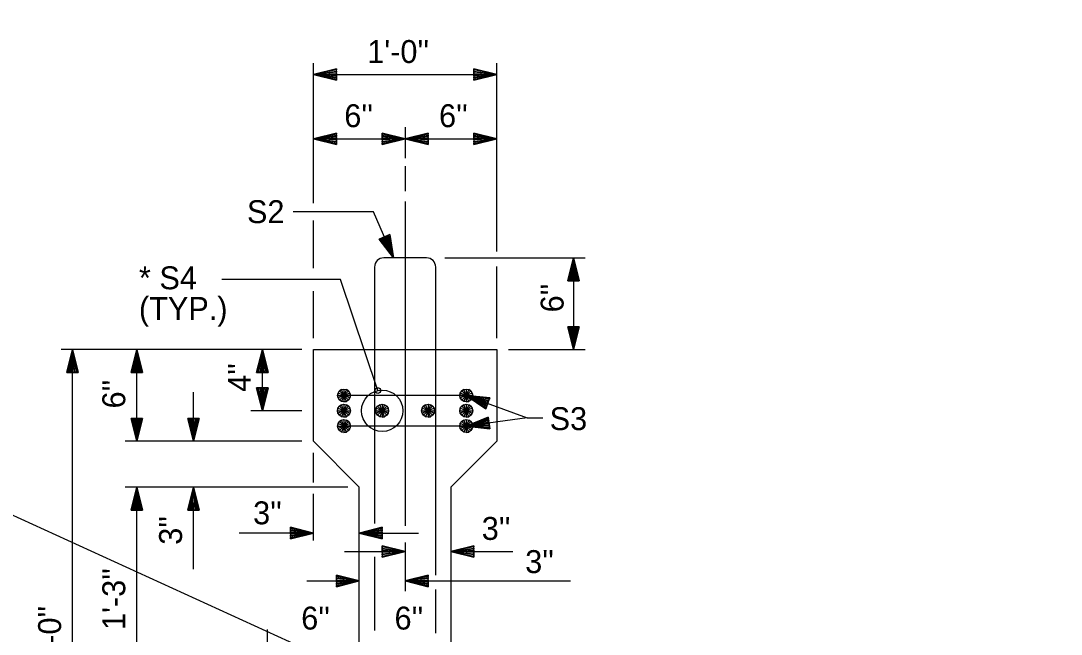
# Model space of a CAD drawing. Extents: x -25.6 to 34.8, y -0.7 to 26.3.
# Drawn here: x -6.28 to -0.6, y 17.84 to 21.19 of the extents above; entities that cross this region are included whole.
import ezdxf

# ---------------------------------------------------------------- set-up
doc = ezdxf.new("R2010")
doc.units = 0
for name, color, linetype in [('Arrowhead Terminators CELL', 7, 'Continuous'), ('Dimension Lines', 7, 'Continuous'), ('Mis Center Lines', 7, 'Continuous'), ('Rebar Lines', 7, 'Continuous'), ('Sup Concrete Girder Lines', 7, 'Continuous'), ('Text', 7, 'Continuous')]:
    doc.layers.add(name, color=color, linetype=linetype)

msp = doc.modelspace()

# ---------------------------------------------------------------- linework, layer by layer
at = {"layer": 'Arrowhead Terminators CELL'}
msp.add_circle((-4.3294, 19.1702), 0.0154, dxfattribs=at)
at = {"layer": 'Dimension Lines'}
for p, q in [((-21.0838, 25.2416), (34.8391, -0.3329)), ((-4.6805, 20.1928), (-4.6805, 20.9563)), ((-3.6805, 19.929), (-3.6805, 20.9563)), ((-4.6805, 20.8933), (-3.6805, 20.8933)), ((-4.6805, 20.5433), (-4.1805, 20.5433)), ((-4.1805, 20.5433), (-3.6805, 20.5433)), ((-4.6805, 19.8375), (-4.6805, 20.0983)), ((-3.9638, 19.8933), (-3.1996, 19.8933)), ((-3.2627, 19.8933), (-3.2627, 19.3933)), ((-3.6805, 19.4563), (-3.6805, 19.8463)), ((-4.6805, 19.4563), (-4.6805, 19.7125)), ((-4.7436, 19.3933), (-6.0563, 19.3933)), ((-5.9932, 16.3933), (-5.9932, 19.3933)), ((-5.6432, 18.8933), (-5.6432, 19.3933)), ((-4.9589, 19.06), (-4.9589, 19.3933)), ((-3.6175, 19.3933), (-3.1996, 19.3933)), ((-5.3339, 18.8933), (-5.3339, 19.1606)), ((-4.7436, 19.06), (-5.0214, 19.06)), ((-3.5145, 19.0212), (-3.8472, 18.9766)), ((-4.7436, 18.8933), (-5.7063, 18.8933)), ((-4.6805, 18.6695), (-4.6805, 18.8303)), ((-4.4936, 18.6433), (-5.7063, 18.6433)), ((-5.6432, 17.3933), (-5.6432, 18.6433)), ((-4.6805, 18.3522), (-4.6805, 18.6077)), ((-5.3339, 18.1968), (-5.3339, 18.5596)), ((-4.6805, 18.3933), (-5.0852, 18.3933)), ((-4.4305, 18.3933), (-4.1072, 18.3933)), ((-4.5117, 18.2928), (-4.1805, 18.2928)), ((-3.9305, 18.2928), (-3.5937, 18.2928)), ((-4.7166, 18.1319), (-4.4305, 18.1319)), ((-4.1805, 18.1319), (-3.2788, 18.1319)), ((-4.9305, 17.4288), (-4.9305, 17.867))]:
    msp.add_line(p, q, dxfattribs=at)
for points in [[(-4.5555, 20.8933), (-4.5555, 20.887), (-4.6805, 20.8933), (-4.5555, 20.8808), (-4.5555, 20.8745), (-4.6805, 20.8933), (-4.5555, 20.8683), (-4.5555, 20.862), (-4.6805, 20.8933), (-4.5555, 20.9245), (-4.5555, 20.9183), (-4.6805, 20.8933), (-4.5555, 20.912), (-4.5555, 20.9058), (-4.6805, 20.8933), (-4.5555, 20.8995), (-4.5555, 20.862), (-4.5555, 20.9245), (-4.6805, 20.8933), (-4.5555, 20.862)], [(-3.8055, 20.8933), (-3.8055, 20.8995), (-3.6805, 20.8933), (-3.8055, 20.9058), (-3.8055, 20.912), (-3.6805, 20.8933), (-3.8055, 20.9183), (-3.8055, 20.9245), (-3.6805, 20.8933), (-3.8055, 20.862), (-3.8055, 20.8683), (-3.6805, 20.8933), (-3.8055, 20.8745), (-3.8055, 20.8808), (-3.6805, 20.8933), (-3.8055, 20.887), (-3.8055, 20.9245), (-3.8055, 20.862), (-3.6805, 20.8933), (-3.8055, 20.9245)], [(-4.5555, 20.5433), (-4.5555, 20.537), (-4.6805, 20.5433), (-4.5555, 20.5308), (-4.5555, 20.5245), (-4.6805, 20.5433), (-4.5555, 20.5183), (-4.5555, 20.512), (-4.6805, 20.5433), (-4.5555, 20.5745), (-4.5555, 20.5683), (-4.6805, 20.5433), (-4.5555, 20.562), (-4.5555, 20.5558), (-4.6805, 20.5433), (-4.5555, 20.5495), (-4.5555, 20.512), (-4.5555, 20.5745), (-4.6805, 20.5433), (-4.5555, 20.512)], [(-4.3055, 20.5433), (-4.3055, 20.5495), (-4.1805, 20.5433), (-4.3055, 20.5558), (-4.3055, 20.562), (-4.1805, 20.5433), (-4.3055, 20.5683), (-4.3055, 20.5745), (-4.1805, 20.5433), (-4.3055, 20.512), (-4.3055, 20.5183), (-4.1805, 20.5433), (-4.3055, 20.5245), (-4.3055, 20.5308), (-4.1805, 20.5433), (-4.3055, 20.537), (-4.3055, 20.5745), (-4.3055, 20.512), (-4.1805, 20.5433), (-4.3055, 20.5745)], [(-4.0555, 20.5433), (-4.0555, 20.537), (-4.1805, 20.5433), (-4.0555, 20.5308), (-4.0555, 20.5245), (-4.1805, 20.5433), (-4.0555, 20.5183), (-4.0555, 20.512), (-4.1805, 20.5433), (-4.0555, 20.5745), (-4.0555, 20.5683), (-4.1805, 20.5433), (-4.0555, 20.562), (-4.0555, 20.5558), (-4.1805, 20.5433), (-4.0555, 20.5495), (-4.0555, 20.512), (-4.0555, 20.5745), (-4.1805, 20.5433), (-4.0555, 20.512)], [(-3.8055, 20.5433), (-3.8055, 20.5495), (-3.6805, 20.5433), (-3.8055, 20.5558), (-3.8055, 20.562), (-3.6805, 20.5433), (-3.8055, 20.5683), (-3.8055, 20.5745), (-3.6805, 20.5433), (-3.8055, 20.512), (-3.8055, 20.5183), (-3.6805, 20.5433), (-3.8055, 20.5245), (-3.8055, 20.5308), (-3.6805, 20.5433), (-3.8055, 20.537), (-3.8055, 20.5745), (-3.8055, 20.512), (-3.6805, 20.5433), (-3.8055, 20.5745)], [(-4.2432, 19.8933), (-4.3535, 20.1456), (-4.7906, 20.1456)], [(-4.2933, 20.0078), (-4.2876, 20.0103), (-4.2432, 19.8933), (-4.2818, 20.0128), (-4.2761, 20.0153), (-4.2432, 19.8933), (-4.2704, 20.0178), (-4.2646, 20.0203), (-4.2432, 19.8933), (-4.3219, 19.9953), (-4.3162, 19.9978), (-4.2432, 19.8933), (-4.3105, 20.0003), (-4.3047, 20.0028), (-4.2432, 19.8933), (-4.299, 20.0053), (-4.2646, 20.0203), (-4.3219, 19.9953), (-4.2432, 19.8933), (-4.2646, 20.0203)], [(-3.2627, 19.7683), (-3.2689, 19.7683), (-3.2627, 19.8933), (-3.2752, 19.7683), (-3.2814, 19.7683), (-3.2627, 19.8933), (-3.2877, 19.7683), (-3.2939, 19.7683), (-3.2627, 19.8933), (-3.2314, 19.7683), (-3.2377, 19.7683), (-3.2627, 19.8933), (-3.2439, 19.7683), (-3.2502, 19.7683), (-3.2627, 19.8933), (-3.2564, 19.7683), (-3.2939, 19.7683), (-3.2314, 19.7683), (-3.2627, 19.8933), (-3.2939, 19.7683)], [(-4.3294, 19.1702), (-4.5332, 19.775), (-5.1802, 19.775)], [(-3.2627, 19.5183), (-3.2564, 19.5183), (-3.2627, 19.3933), (-3.2502, 19.5183), (-3.2439, 19.5183), (-3.2627, 19.3933), (-3.2377, 19.5183), (-3.2314, 19.5183), (-3.2627, 19.3933), (-3.2939, 19.5183), (-3.2877, 19.5183), (-3.2627, 19.3933), (-3.2814, 19.5183), (-3.2752, 19.5183), (-3.2627, 19.3933), (-3.2689, 19.5183), (-3.2314, 19.5183), (-3.2939, 19.5183), (-3.2627, 19.3933), (-3.2314, 19.5183)], [(-5.9932, 19.2683), (-5.9995, 19.2683), (-5.9932, 19.3933), (-6.0057, 19.2683), (-6.012, 19.2683), (-5.9932, 19.3933), (-6.0182, 19.2683), (-6.0245, 19.2683), (-5.9932, 19.3933), (-5.962, 19.2683), (-5.9682, 19.2683), (-5.9932, 19.3933), (-5.9745, 19.2683), (-5.9807, 19.2683), (-5.9932, 19.3933), (-5.987, 19.2683), (-6.0245, 19.2683), (-5.962, 19.2683), (-5.9932, 19.3933), (-6.0245, 19.2683)], [(-5.6432, 19.2683), (-5.6495, 19.2683), (-5.6432, 19.3933), (-5.6557, 19.2683), (-5.662, 19.2683), (-5.6432, 19.3933), (-5.6682, 19.2683), (-5.6745, 19.2683), (-5.6432, 19.3933), (-5.612, 19.2683), (-5.6182, 19.2683), (-5.6432, 19.3933), (-5.6245, 19.2683), (-5.6307, 19.2683), (-5.6432, 19.3933), (-5.637, 19.2683), (-5.6745, 19.2683), (-5.612, 19.2683), (-5.6432, 19.3933), (-5.6745, 19.2683)], [(-4.9589, 19.2683), (-4.9651, 19.2683), (-4.9589, 19.3933), (-4.9714, 19.2683), (-4.9776, 19.2683), (-4.9589, 19.3933), (-4.9839, 19.2683), (-4.9901, 19.2683), (-4.9589, 19.3933), (-4.9276, 19.2683), (-4.9339, 19.2683), (-4.9589, 19.3933), (-4.9401, 19.2683), (-4.9464, 19.2683), (-4.9589, 19.3933), (-4.9526, 19.2683), (-4.9901, 19.2683), (-4.9276, 19.2683), (-4.9589, 19.3933), (-4.9901, 19.2683)], [(-4.9589, 19.185), (-4.9526, 19.185), (-4.9589, 19.06), (-4.9464, 19.185), (-4.9401, 19.185), (-4.9589, 19.06), (-4.9339, 19.185), (-4.9276, 19.185), (-4.9589, 19.06), (-4.9901, 19.185), (-4.9839, 19.185), (-4.9589, 19.06), (-4.9776, 19.185), (-4.9714, 19.185), (-4.9589, 19.06), (-4.9651, 19.185), (-4.9276, 19.185), (-4.9901, 19.185), (-4.9589, 19.06), (-4.9276, 19.185)], [(-3.8472, 19.1433), (-3.5145, 19.0212), (-3.4294, 19.0212)], [(-3.7299, 19.1002), (-3.732, 19.0944), (-3.8472, 19.1433), (-3.7342, 19.0885), (-3.7364, 19.0826), (-3.8472, 19.1433), (-3.7385, 19.0768), (-3.7407, 19.0709), (-3.8472, 19.1433), (-3.7191, 19.1296), (-3.7213, 19.1237), (-3.8472, 19.1433), (-3.7234, 19.1178), (-3.7256, 19.112), (-3.8472, 19.1433), (-3.7278, 19.1061), (-3.7407, 19.0709), (-3.7191, 19.1296), (-3.8472, 19.1433), (-3.7407, 19.0709)], [(-5.6432, 19.0183), (-5.637, 19.0183), (-5.6432, 18.8933), (-5.6307, 19.0183), (-5.6245, 19.0183), (-5.6432, 18.8933), (-5.6182, 19.0183), (-5.612, 19.0183), (-5.6432, 18.8933), (-5.6745, 19.0183), (-5.6682, 19.0183), (-5.6432, 18.8933), (-5.662, 19.0183), (-5.6557, 19.0183), (-5.6432, 18.8933), (-5.6495, 19.0183), (-5.612, 19.0183), (-5.6745, 19.0183), (-5.6432, 18.8933), (-5.612, 19.0183)], [(-5.3339, 19.0183), (-5.3276, 19.0183), (-5.3339, 18.8933), (-5.3214, 19.0183), (-5.3151, 19.0183), (-5.3339, 18.8933), (-5.3089, 19.0183), (-5.3026, 19.0183), (-5.3339, 18.8933), (-5.3651, 19.0183), (-5.3589, 19.0183), (-5.3339, 18.8933), (-5.3526, 19.0183), (-5.3464, 19.0183), (-5.3339, 18.8933), (-5.3401, 19.0183), (-5.3026, 19.0183), (-5.3651, 19.0183), (-5.3339, 18.8933), (-5.3026, 19.0183)], [(-3.7233, 18.9932), (-3.7225, 18.987), (-3.8472, 18.9766), (-3.7217, 18.9808), (-3.7208, 18.9746), (-3.8472, 18.9766), (-3.72, 18.9684), (-3.7192, 18.9622), (-3.8472, 18.9766), (-3.7275, 19.0242), (-3.7267, 19.018), (-3.8472, 18.9766), (-3.7258, 19.0118), (-3.725, 19.0056), (-3.8472, 18.9766), (-3.7242, 18.9994), (-3.7192, 18.9622), (-3.7275, 19.0242), (-3.8472, 18.9766), (-3.7192, 18.9622)], [(-5.6432, 18.5183), (-5.6495, 18.5183), (-5.6432, 18.6433), (-5.6557, 18.5183), (-5.662, 18.5183), (-5.6432, 18.6433), (-5.6682, 18.5183), (-5.6745, 18.5183), (-5.6432, 18.6433), (-5.612, 18.5183), (-5.6182, 18.5183), (-5.6432, 18.6433), (-5.6245, 18.5183), (-5.6307, 18.5183), (-5.6432, 18.6433), (-5.637, 18.5183), (-5.6745, 18.5183), (-5.612, 18.5183), (-5.6432, 18.6433), (-5.6745, 18.5183)], [(-5.3339, 18.5183), (-5.3401, 18.5183), (-5.3339, 18.6433), (-5.3464, 18.5183), (-5.3526, 18.5183), (-5.3339, 18.6433), (-5.3589, 18.5183), (-5.3651, 18.5183), (-5.3339, 18.6433), (-5.3026, 18.5183), (-5.3089, 18.5183), (-5.3339, 18.6433), (-5.3151, 18.5183), (-5.3214, 18.5183), (-5.3339, 18.6433), (-5.3276, 18.5183), (-5.3651, 18.5183), (-5.3026, 18.5183), (-5.3339, 18.6433), (-5.3651, 18.5183)], [(-4.8055, 18.3933), (-4.8055, 18.3996), (-4.6805, 18.3933), (-4.8055, 18.4058), (-4.8055, 18.4121), (-4.6805, 18.3933), (-4.8055, 18.4183), (-4.8055, 18.4246), (-4.6805, 18.3933), (-4.8055, 18.3621), (-4.8055, 18.3683), (-4.6805, 18.3933), (-4.8055, 18.3746), (-4.8055, 18.3808), (-4.6805, 18.3933), (-4.8055, 18.3871), (-4.8055, 18.4246), (-4.8055, 18.3621), (-4.6805, 18.3933), (-4.8055, 18.4246)], [(-4.3055, 18.3933), (-4.3055, 18.3871), (-4.4305, 18.3933), (-4.3055, 18.3808), (-4.3055, 18.3746), (-4.4305, 18.3933), (-4.3055, 18.3683), (-4.3055, 18.3621), (-4.4305, 18.3933), (-4.3055, 18.4246), (-4.3055, 18.4183), (-4.4305, 18.3933), (-4.3055, 18.4121), (-4.3055, 18.4058), (-4.4305, 18.3933), (-4.3055, 18.3996), (-4.3055, 18.3621), (-4.3055, 18.4246), (-4.4305, 18.3933), (-4.3055, 18.3621)], [(-4.3055, 18.2928), (-4.3055, 18.2991), (-4.1805, 18.2928), (-4.3055, 18.3053), (-4.3055, 18.3116), (-4.1805, 18.2928), (-4.3055, 18.3178), (-4.3055, 18.3241), (-4.1805, 18.2928), (-4.3055, 18.2616), (-4.3055, 18.2678), (-4.1805, 18.2928), (-4.3055, 18.2741), (-4.3055, 18.2803), (-4.1805, 18.2928), (-4.3055, 18.2866), (-4.3055, 18.3241), (-4.3055, 18.2616), (-4.1805, 18.2928), (-4.3055, 18.3241)], [(-3.8055, 18.2928), (-3.8055, 18.2866), (-3.9305, 18.2928), (-3.8055, 18.2803), (-3.8055, 18.2741), (-3.9305, 18.2928), (-3.8055, 18.2678), (-3.8055, 18.2616), (-3.9305, 18.2928), (-3.8055, 18.3241), (-3.8055, 18.3178), (-3.9305, 18.2928), (-3.8055, 18.3116), (-3.8055, 18.3053), (-3.9305, 18.2928), (-3.8055, 18.2991), (-3.8055, 18.2616), (-3.8055, 18.3241), (-3.9305, 18.2928), (-3.8055, 18.2616)], [(-4.5555, 18.1319), (-4.5555, 18.1381), (-4.4305, 18.1319), (-4.5555, 18.1444), (-4.5555, 18.1506), (-4.4305, 18.1319), (-4.5555, 18.1569), (-4.5555, 18.1631), (-4.4305, 18.1319), (-4.5555, 18.1006), (-4.5555, 18.1069), (-4.4305, 18.1319), (-4.5555, 18.1131), (-4.5555, 18.1194), (-4.4305, 18.1319), (-4.5555, 18.1256), (-4.5555, 18.1631), (-4.5555, 18.1006), (-4.4305, 18.1319), (-4.5555, 18.1631)], [(-4.0555, 18.1319), (-4.0555, 18.1256), (-4.1805, 18.1319), (-4.0555, 18.1194), (-4.0555, 18.1131), (-4.1805, 18.1319), (-4.0555, 18.1069), (-4.0555, 18.1006), (-4.1805, 18.1319), (-4.0555, 18.1631), (-4.0555, 18.1569), (-4.1805, 18.1319), (-4.0555, 18.1506), (-4.0555, 18.1444), (-4.1805, 18.1319), (-4.0555, 18.1381), (-4.0555, 18.1006), (-4.0555, 18.1631), (-4.1805, 18.1319), (-4.0555, 18.1006)]]:
    msp.add_lwpolyline(points, dxfattribs=at)
msp.add_circle((-4.3055, 19.06), 0.1128, dxfattribs=at)
at = {"layer": 'Mis Center Lines'}
for p, q in [((-4.1805, 20.6063), (-4.1805, 20.4374)), ((-4.1805, 20.3936), (-4.1805, 20.2582)), ((-4.1805, 20.2005), (-4.1805, 18.4321)), ((-4.1805, 18.3416), (-4.1805, 18.076))]:
    msp.add_line(p, q, dxfattribs=at)
at = {"layer": 'Rebar Lines'}
for p, q in [((-4.0638, 19.8933), (-4.2971, 19.8933)), ((-4.3471, 19.8433), (-4.3471, 18.4457)), ((-4.0138, 18.1641), (-4.0138, 19.8433)), ((-3.8472, 19.1433), (-4.5138, 19.1433)), ((-3.8472, 18.9766), (-4.5138, 18.9766)), ((-4.3471, 18.2638), (-4.3471, 17.8609)), ((-4.0138, 17.8479), (-4.0138, 18.0862))]:
    msp.add_line(p, q, dxfattribs=at)
for points in [[(-4.5138, 19.1785), (-4.5004, 19.1758), (-4.4889, 19.1682), (-4.4813, 19.1568), (-4.4786, 19.1433), (-4.4813, 19.1299), (-4.4889, 19.1184), (-4.5003, 19.1108), (-4.5138, 19.1081), (-4.5272, 19.1108), (-4.5387, 19.1184), (-4.5464, 19.1298), (-4.5491, 19.1433), (-4.5464, 19.1568), (-4.5388, 19.1682), (-4.5274, 19.1758), (-4.5138, 19.1785), (-4.5138, 19.1433), (-4.5138, 19.1081), (-4.5003, 19.1108), (-4.5138, 19.1433), (-4.4889, 19.1184), (-4.4813, 19.1299), (-4.5138, 19.1433), (-4.4786, 19.1433), (-4.4813, 19.1568), (-4.5138, 19.1433), (-4.4889, 19.1682), (-4.5004, 19.1758), (-4.5138, 19.1433), (-4.5274, 19.1758), (-4.5388, 19.1682), (-4.5138, 19.1433), (-4.5464, 19.1568), (-4.5491, 19.1433), (-4.5138, 19.1433), (-4.5464, 19.1298), (-4.5387, 19.1184), (-4.5138, 19.1433), (-4.5272, 19.1108)], [(-3.8472, 19.1785), (-3.8338, 19.1758), (-3.8224, 19.1682), (-3.8147, 19.1568), (-3.812, 19.1433), (-3.8147, 19.1299), (-3.8224, 19.1184), (-3.8338, 19.1108), (-3.8472, 19.1081), (-3.8607, 19.1108), (-3.8721, 19.1184), (-3.8798, 19.1298), (-3.8825, 19.1433), (-3.8798, 19.1568), (-3.8722, 19.1682), (-3.8608, 19.1758), (-3.8472, 19.1785), (-3.8472, 19.1433), (-3.8472, 19.1081), (-3.8338, 19.1108), (-3.8472, 19.1433), (-3.8224, 19.1184), (-3.8147, 19.1299), (-3.8472, 19.1433), (-3.812, 19.1433), (-3.8147, 19.1568), (-3.8472, 19.1433), (-3.8224, 19.1682), (-3.8338, 19.1758), (-3.8472, 19.1433), (-3.8608, 19.1758), (-3.8722, 19.1682), (-3.8472, 19.1433), (-3.8798, 19.1568), (-3.8825, 19.1433), (-3.8472, 19.1433), (-3.8798, 19.1298), (-3.8721, 19.1184), (-3.8472, 19.1433), (-3.8607, 19.1108)], [(-4.5139, 19.0952), (-4.5005, 19.0925), (-4.489, 19.0849), (-4.4814, 19.0735), (-4.4787, 19.06), (-4.4814, 19.0465), (-4.489, 19.0351), (-4.5004, 19.0275), (-4.5139, 19.0248), (-4.5273, 19.0275), (-4.5388, 19.0351), (-4.5465, 19.0465), (-4.5492, 19.06), (-4.5465, 19.0735), (-4.5389, 19.0849), (-4.5275, 19.0925), (-4.5139, 19.0952), (-4.5139, 19.06), (-4.5139, 19.0248), (-4.5004, 19.0275), (-4.5139, 19.06), (-4.489, 19.0351), (-4.4814, 19.0465), (-4.5139, 19.06), (-4.4787, 19.06), (-4.4814, 19.0735), (-4.5139, 19.06), (-4.489, 19.0849), (-4.5005, 19.0925), (-4.5139, 19.06), (-4.5275, 19.0925), (-4.5389, 19.0849), (-4.5139, 19.06), (-4.5465, 19.0735), (-4.5492, 19.06), (-4.5139, 19.06), (-4.5465, 19.0465), (-4.5388, 19.0351), (-4.5139, 19.06), (-4.5273, 19.0275)], [(-4.3056, 19.0952), (-4.2921, 19.0925), (-4.2807, 19.0849), (-4.273, 19.0735), (-4.2704, 19.06), (-4.273, 19.0465), (-4.2807, 19.0351), (-4.2921, 19.0275), (-4.3056, 19.0248), (-4.319, 19.0275), (-4.3305, 19.0351), (-4.3381, 19.0465), (-4.3408, 19.06), (-4.3381, 19.0735), (-4.3305, 19.0849), (-4.3191, 19.0925), (-4.3056, 19.0952), (-4.3056, 19.06), (-4.3056, 19.0248), (-4.2921, 19.0275), (-4.3056, 19.06), (-4.2807, 19.0351), (-4.273, 19.0465), (-4.3056, 19.06), (-4.2704, 19.06), (-4.273, 19.0735), (-4.3056, 19.06), (-4.2807, 19.0849), (-4.2921, 19.0925), (-4.3056, 19.06), (-4.3191, 19.0925), (-4.3305, 19.0849), (-4.3056, 19.06), (-4.3381, 19.0735), (-4.3408, 19.06), (-4.3056, 19.06), (-4.3381, 19.0465), (-4.3305, 19.0351), (-4.3056, 19.06), (-4.319, 19.0275)], [(-4.0556, 19.0952), (-4.0421, 19.0925), (-4.0307, 19.0849), (-4.023, 19.0735), (-4.0204, 19.06), (-4.023, 19.0465), (-4.0307, 19.0351), (-4.0421, 19.0275), (-4.0556, 19.0248), (-4.069, 19.0275), (-4.0805, 19.0351), (-4.0881, 19.0465), (-4.0908, 19.06), (-4.0881, 19.0735), (-4.0805, 19.0849), (-4.0691, 19.0925), (-4.0556, 19.0952), (-4.0556, 19.06), (-4.0556, 19.0248), (-4.0421, 19.0275), (-4.0556, 19.06), (-4.0307, 19.0351), (-4.023, 19.0465), (-4.0556, 19.06), (-4.0204, 19.06), (-4.023, 19.0735), (-4.0556, 19.06), (-4.0307, 19.0849), (-4.0421, 19.0925), (-4.0556, 19.06), (-4.0691, 19.0925), (-4.0805, 19.0849), (-4.0556, 19.06), (-4.0881, 19.0735), (-4.0908, 19.06), (-4.0556, 19.06), (-4.0881, 19.0465), (-4.0805, 19.0351), (-4.0556, 19.06), (-4.069, 19.0275)], [(-3.8472, 19.0952), (-3.8338, 19.0925), (-3.8223, 19.0849), (-3.8147, 19.0735), (-3.812, 19.06), (-3.8147, 19.0465), (-3.8223, 19.0351), (-3.8338, 19.0275), (-3.8472, 19.0248), (-3.8607, 19.0275), (-3.8721, 19.0351), (-3.8798, 19.0465), (-3.8825, 19.06), (-3.8798, 19.0735), (-3.8722, 19.0849), (-3.8608, 19.0925), (-3.8472, 19.0952), (-3.8472, 19.06), (-3.8472, 19.0248), (-3.8338, 19.0275), (-3.8472, 19.06), (-3.8223, 19.0351), (-3.8147, 19.0465), (-3.8472, 19.06), (-3.812, 19.06), (-3.8147, 19.0735), (-3.8472, 19.06), (-3.8223, 19.0849), (-3.8338, 19.0925), (-3.8472, 19.06), (-3.8608, 19.0925), (-3.8722, 19.0849), (-3.8472, 19.06), (-3.8798, 19.0735), (-3.8825, 19.06), (-3.8472, 19.06), (-3.8798, 19.0465), (-3.8721, 19.0351), (-3.8472, 19.06), (-3.8607, 19.0275)], [(-4.5138, 19.0118), (-4.5004, 19.0091), (-4.4889, 19.0015), (-4.4813, 18.9901), (-4.4786, 18.9766), (-4.4813, 18.9631), (-4.4889, 18.9517), (-4.5003, 18.9441), (-4.5138, 18.9414), (-4.5272, 18.9441), (-4.5387, 18.9517), (-4.5464, 18.9631), (-4.5491, 18.9766), (-4.5464, 18.9901), (-4.5388, 19.0015), (-4.5274, 19.0091), (-4.5138, 19.0118), (-4.5138, 18.9766), (-4.5138, 18.9414), (-4.5003, 18.9441), (-4.5138, 18.9766), (-4.4889, 18.9517), (-4.4813, 18.9631), (-4.5138, 18.9766), (-4.4786, 18.9766), (-4.4813, 18.9901), (-4.5138, 18.9766), (-4.4889, 19.0015), (-4.5004, 19.0091), (-4.5138, 18.9766), (-4.5274, 19.0091), (-4.5388, 19.0015), (-4.5138, 18.9766), (-4.5464, 18.9901), (-4.5491, 18.9766), (-4.5138, 18.9766), (-4.5464, 18.9631), (-4.5387, 18.9517), (-4.5138, 18.9766), (-4.5272, 18.9441)], [(-3.8472, 19.0118), (-3.8338, 19.0091), (-3.8224, 19.0015), (-3.8147, 18.9901), (-3.812, 18.9766), (-3.8147, 18.9631), (-3.8224, 18.9517), (-3.8338, 18.9441), (-3.8472, 18.9414), (-3.8607, 18.9441), (-3.8721, 18.9517), (-3.8798, 18.9631), (-3.8825, 18.9766), (-3.8798, 18.9901), (-3.8722, 19.0015), (-3.8608, 19.0091), (-3.8472, 19.0118), (-3.8472, 18.9766), (-3.8472, 18.9414), (-3.8338, 18.9441), (-3.8472, 18.9766), (-3.8224, 18.9517), (-3.8147, 18.9631), (-3.8472, 18.9766), (-3.812, 18.9766), (-3.8147, 18.9901), (-3.8472, 18.9766), (-3.8224, 19.0015), (-3.8338, 19.0091), (-3.8472, 18.9766), (-3.8608, 19.0091), (-3.8722, 19.0015), (-3.8472, 18.9766), (-3.8798, 18.9901), (-3.8825, 18.9766), (-3.8472, 18.9766), (-3.8798, 18.9631), (-3.8721, 18.9517), (-3.8472, 18.9766), (-3.8607, 18.9441)]]:
    msp.add_lwpolyline(points, dxfattribs=at)
for centre, start, end in [((-4.2971, 19.8433), 90, 180), ((-4.0638, 19.8433), 0, 90)]:
    msp.add_arc(centre, 0.05, start, end, dxfattribs=at)
at = {"layer": 'Sup Concrete Girder Lines'}
msp.add_lwpolyline([(-4.1805, 19.3933), (-3.6805, 19.3933), (-3.6805, 18.8933), (-3.9305, 18.6433), (-3.9305, 17.3933), (-3.4305, 16.8933), (-3.4305, 16.3933), (-4.1805, 16.3933), (-4.9305, 16.3933), (-4.9305, 16.8933), (-4.4305, 17.3933), (-4.4305, 18.6433), (-4.6805, 18.8933), (-4.6805, 19.3933), (-4.1805, 19.3933)], dxfattribs=at)

# ---------------------------------------------------------------- texts
at = {"layer": 'Text'}
for s, p in [("1'-0''", (-4.3869, 20.9563)), ("6''", (-4.5122, 20.6063)), ("6''", (-3.9957, 20.6063)), ('S2', (-5.0427, 20.0831)), ('* S4', (-5.6316, 19.7223)), ('(TYP.)', (-5.6316, 19.5553)), ('S3', (-3.3927, 18.9545)), ("3''", (-5.0093, 18.4407)), ("3''", (-3.7628, 18.3558)), ("3''", (-3.526, 18.1749)), ("6''", (-4.747, 17.8669)), ("6''", (-4.2383, 17.8669))]:
    msp.add_text(s, height=0.125, dxfattribs=at).set_placement(p)
for s, p in [("6''", (-3.3166, 19.5963)), ("4''", (-5.0218, 19.163)), ("6''", (-5.7062, 19.0726)), ("3''", (-5.3968, 18.3293)), ("1'-3''", (-5.7062, 17.8647)), ("3'-0''", (-6.0562, 17.659))]:
    msp.add_text(s, height=0.125, rotation=90, dxfattribs=at).set_placement(p)

doc.saveas('drawing.dxf')
